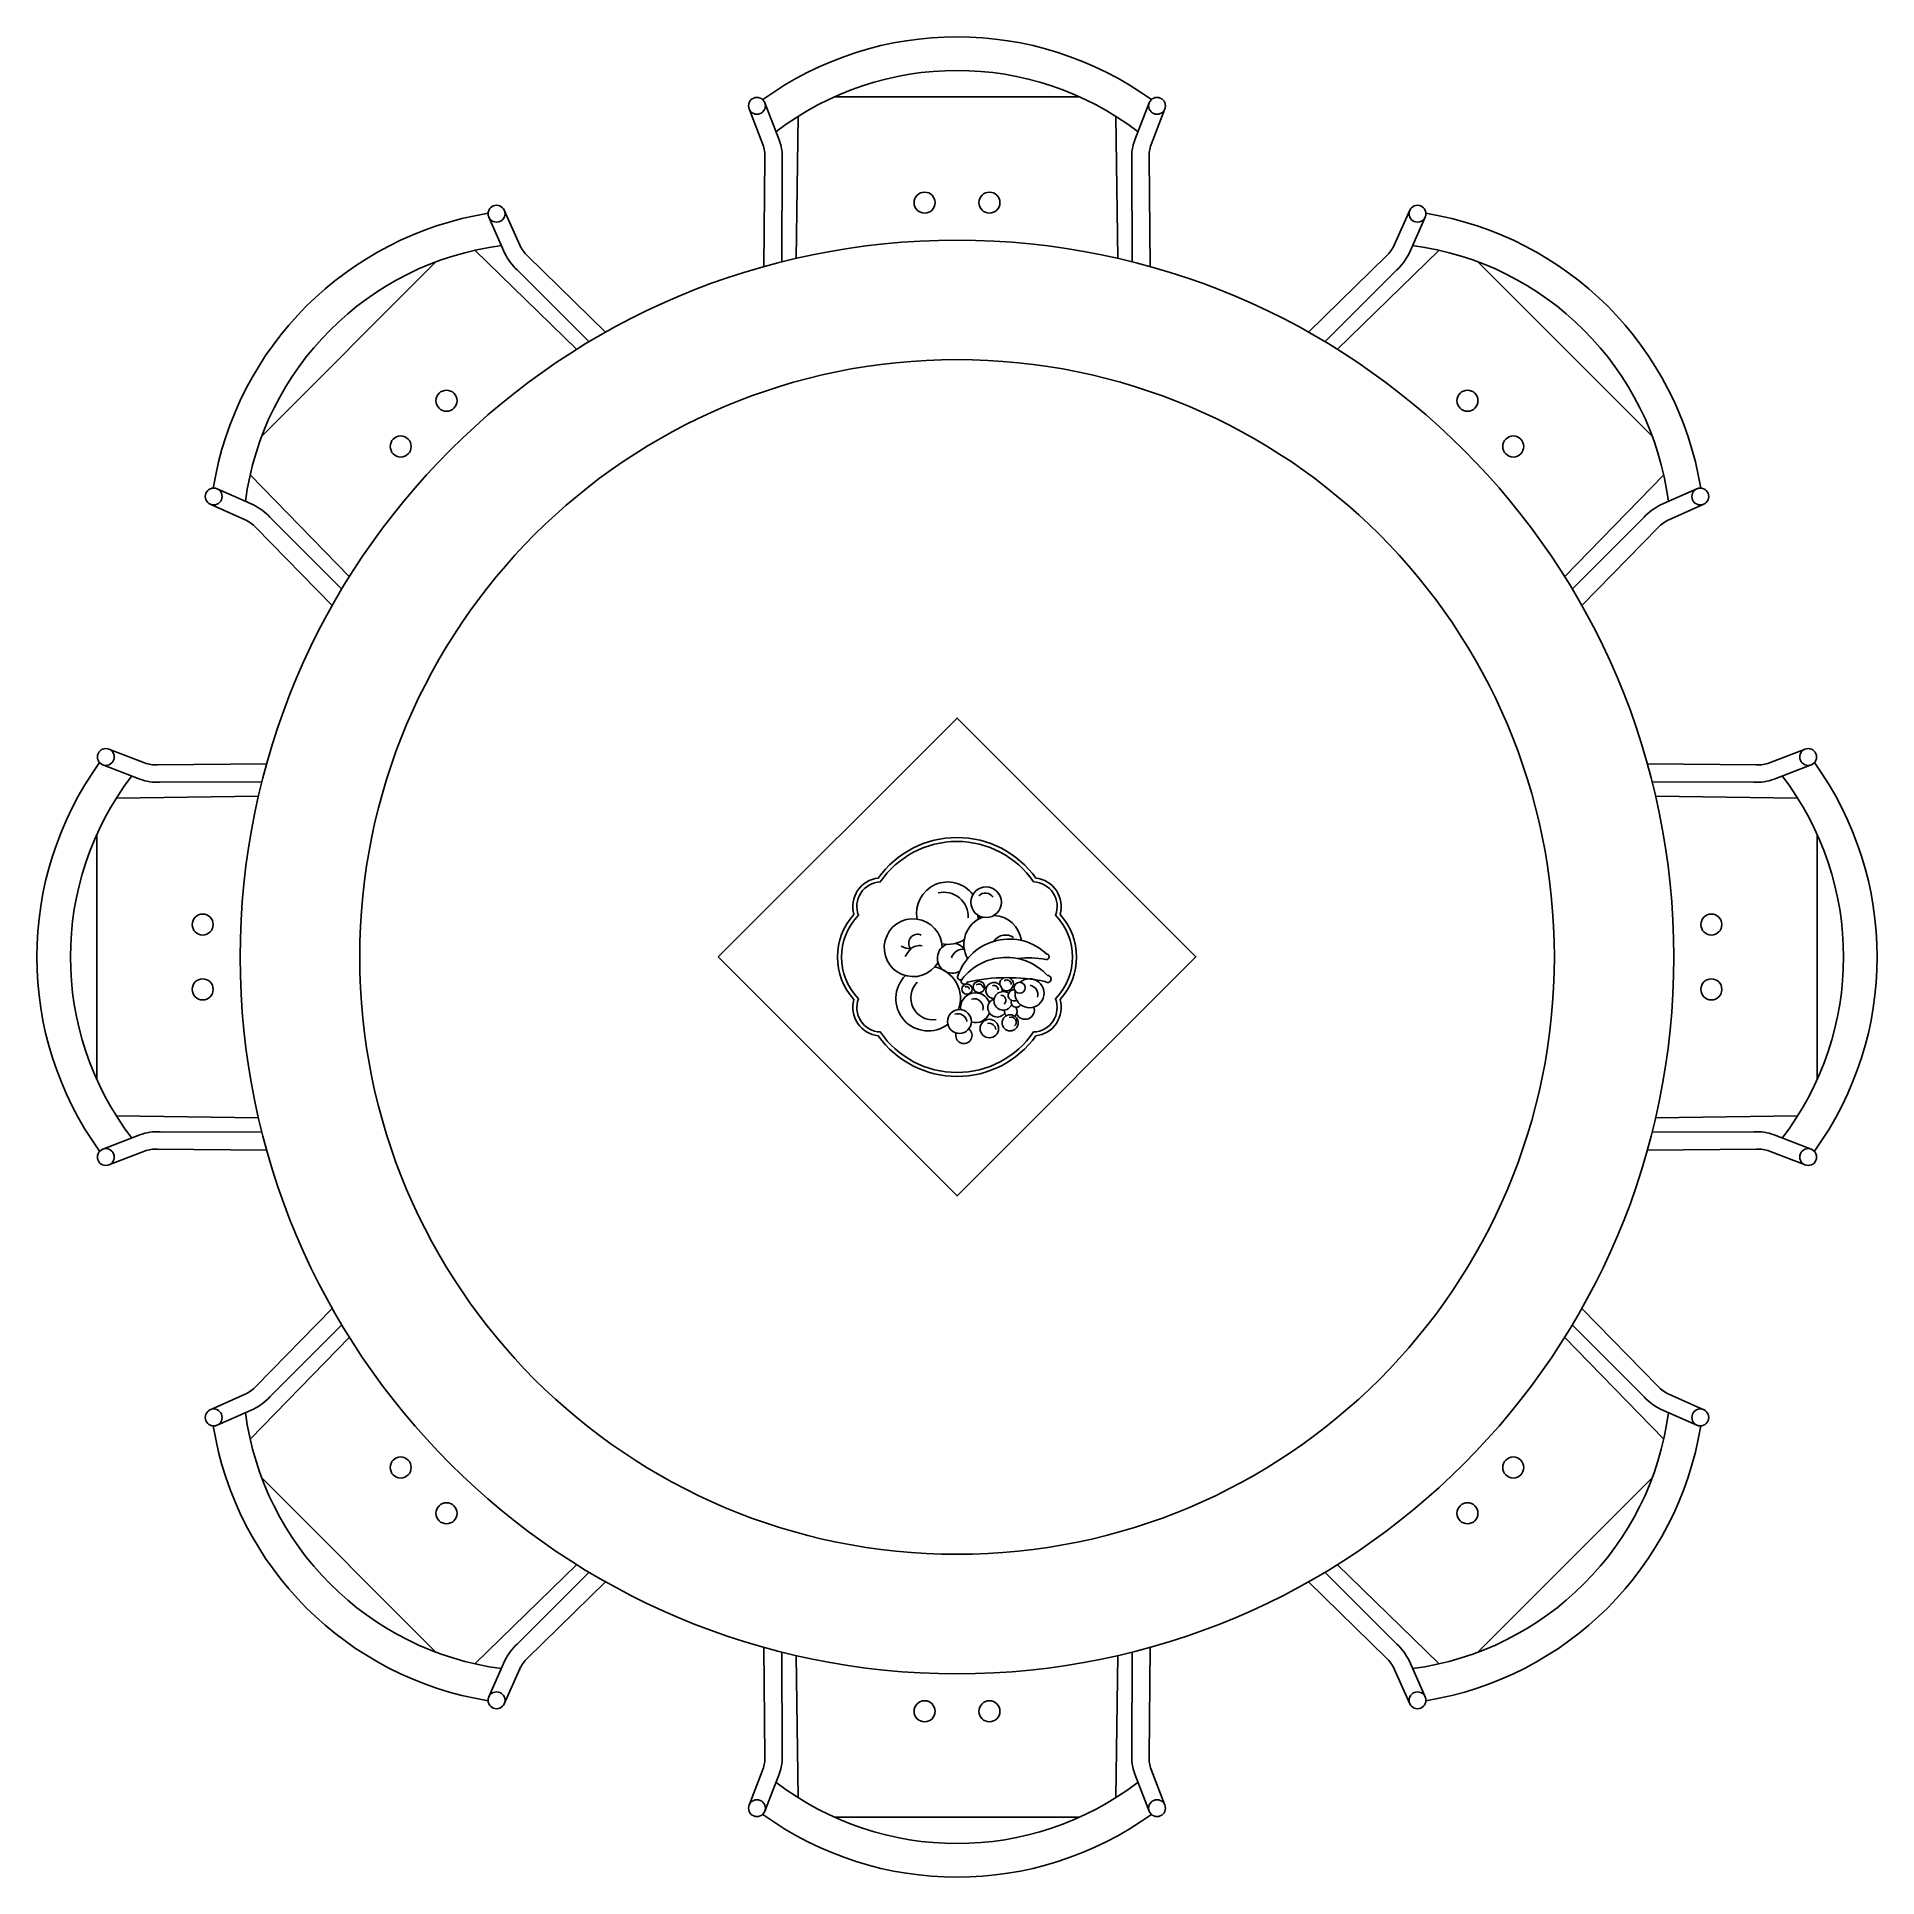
# Model space of a CAD drawing. Header units: millimetres. Extents: x -919.76 to -917.45, y 2623.25 to 2625.56.
import ezdxf

# ---------------------------------------------------------------- set-up
doc = ezdxf.new("R2010")
doc.units = ezdxf.units.MM
doc.header["$LTSCALE"] = 10
doc.layers.add('Móveis_mesas', color=2, linetype='Continuous')

msp = doc.modelspace()

# ---------------------------------------------------------------- linework, layer by layer
at = {"layer": 'Móveis_mesas', "color": 1}
for p, q in [((-918.7603, 2625.4836), (-918.452, 2625.4836)), ((-918.808, 2625.2808), (-918.8057, 2625.4592)), ((-918.4043, 2625.2808), (-918.4066, 2625.4592)), ((-919.4787, 2625.0583), (-919.2607, 2625.2763)), ((-919.0836, 2625.1667), (-919.2114, 2625.2912)), ((-918.1287, 2625.1667), (-918.0009, 2625.2912)), ((-917.9516, 2625.2763), (-917.7336, 2625.0583)), ((-919.369, 2624.8812), (-919.4935, 2625.009)), ((-917.8432, 2624.8812), (-917.7187, 2625.009)), ((-919.4832, 2624.6056), (-919.6616, 2624.6033)), ((-917.7291, 2624.6056), (-917.5507, 2624.6033)), ((-919.686, 2624.2496), (-919.686, 2624.5579)), ((-917.5263, 2624.5579), (-917.5263, 2624.2496)), ((-919.4832, 2624.2019), (-919.6616, 2624.2042)), ((-917.7291, 2624.2019), (-917.5507, 2624.2042)), ((-919.369, 2623.9263), (-919.4935, 2623.7985)), ((-917.8432, 2623.9263), (-917.7187, 2623.7985)), ((-919.2607, 2623.5312), (-919.4787, 2623.7492)), ((-917.7336, 2623.7492), (-917.9516, 2623.5312)), ((-919.0836, 2623.6409), (-919.2114, 2623.5164)), ((-918.1287, 2623.6409), (-918.0009, 2623.5164)), ((-918.808, 2623.5267), (-918.8057, 2623.3483)), ((-918.4043, 2623.5267), (-918.4066, 2623.3483)), ((-918.452, 2623.3239), (-918.7603, 2623.3239))]:
    msp.add_line(p, q, dxfattribs=at)
at = {"layer": 'Móveis_mesas'}
for p, q in [((-918.8499, 2625.4237), (-918.8672, 2625.4687)), ((-918.8295, 2625.4297), (-918.8474, 2625.4763)), ((-918.3828, 2625.4297), (-918.3649, 2625.4763)), ((-918.3623, 2625.4237), (-918.3451, 2625.4687)), ((-918.8488, 2625.2704), (-918.8474, 2625.4075)), ((-918.826, 2625.2765), (-918.8256, 2625.4043)), ((-918.3863, 2625.2765), (-918.3867, 2625.4043)), ((-918.3635, 2625.2704), (-918.3648, 2625.4075)), ((-919.155, 2625.2974), (-919.1745, 2625.3414)), ((-918.0573, 2625.2974), (-918.0377, 2625.3414)), ((-919.1737, 2625.2872), (-919.1939, 2625.3327)), ((-918.0386, 2625.2872), (-918.0184, 2625.3327)), ((-919.0474, 2625.1882), (-919.1453, 2625.2842)), ((-918.1649, 2625.1882), (-918.067, 2625.2842)), ((-919.0678, 2625.1763), (-919.1584, 2625.2664)), ((-918.1445, 2625.1763), (-918.0538, 2625.2664)), ((-919.4997, 2624.9526), (-919.5437, 2624.9722)), ((-919.4896, 2624.9713), (-919.5351, 2624.9915)), ((-917.7227, 2624.9713), (-917.6772, 2624.9915)), ((-917.7125, 2624.9526), (-917.6685, 2624.9722)), ((-919.3787, 2624.8654), (-919.4688, 2624.956)), ((-917.8336, 2624.8654), (-917.7435, 2624.956)), ((-919.3905, 2624.845), (-919.4865, 2624.9429)), ((-917.8217, 2624.845), (-917.7257, 2624.9429)), ((-919.6261, 2624.6476), (-919.671, 2624.6648)), ((-919.4728, 2624.6464), (-919.6099, 2624.6451)), ((-917.7395, 2624.6464), (-917.6024, 2624.6451)), ((-917.5862, 2624.6476), (-917.5412, 2624.6648)), ((-919.6321, 2624.6271), (-919.6786, 2624.645)), ((-919.4789, 2624.6236), (-919.6067, 2624.6232)), ((-917.7334, 2624.6236), (-917.6056, 2624.6232)), ((-917.5801, 2624.6271), (-917.5336, 2624.645)), ((-919.4789, 2624.1839), (-919.6067, 2624.1843)), ((-917.7334, 2624.1839), (-917.6056, 2624.1843)), ((-919.6321, 2624.1804), (-919.6786, 2624.1625)), ((-919.6261, 2624.16), (-919.671, 2624.1427)), ((-919.4728, 2624.1611), (-919.6099, 2624.1625)), ((-917.7395, 2624.1611), (-917.6024, 2624.1625)), ((-917.5862, 2624.16), (-917.5412, 2624.1427)), ((-917.5801, 2624.1804), (-917.5336, 2624.1625)), ((-919.3905, 2623.9625), (-919.4865, 2623.8646)), ((-917.8217, 2623.9625), (-917.7257, 2623.8646)), ((-919.3787, 2623.9421), (-919.4688, 2623.8515)), ((-917.8336, 2623.9421), (-917.7435, 2623.8515)), ((-919.4997, 2623.8549), (-919.5437, 2623.8353)), ((-917.7125, 2623.8549), (-917.6685, 2623.8353)), ((-919.4896, 2623.8362), (-919.5351, 2623.816)), ((-917.7227, 2623.8362), (-917.6772, 2623.816)), ((-919.0678, 2623.6312), (-919.1584, 2623.5411)), ((-918.1445, 2623.6312), (-918.0538, 2623.5411)), ((-919.0474, 2623.6194), (-919.1453, 2623.5234)), ((-918.1649, 2623.6194), (-918.067, 2623.5234)), ((-918.8488, 2623.5371), (-918.8474, 2623.4)), ((-918.3635, 2623.5371), (-918.3648, 2623.4)), ((-919.1737, 2623.5203), (-919.1939, 2623.4748)), ((-918.826, 2623.531), (-918.8256, 2623.4032)), ((-918.3863, 2623.531), (-918.3867, 2623.4032)), ((-918.0386, 2623.5203), (-918.0184, 2623.4748)), ((-919.155, 2623.5102), (-919.1745, 2623.4662)), ((-918.0573, 2623.5102), (-918.0377, 2623.4662)), ((-918.8499, 2623.3838), (-918.8672, 2623.3389)), ((-918.8295, 2623.3778), (-918.8474, 2623.3312)), ((-918.3828, 2623.3778), (-918.3649, 2623.3312)), ((-918.3623, 2623.3838), (-918.3451, 2623.3389))]:
    msp.add_line(p, q, dxfattribs=at)
at = {"layer": 'Móveis_mesas', "color": 1}
msp.add_lwpolyline([(-918.9061, 2624.4038), (-918.6061, 2624.1038), (-918.3061, 2624.4038), (-918.6061, 2624.7038)], close=True, dxfattribs=at)
for points in [[(-918.7355, 2624.3502, 0.464622), (-918.7051, 2624.3048, 0.515229), (-918.5071, 2624.3048, 0.464622), (-918.4768, 2624.3502, 0.385564), (-918.4768, 2624.4573, 0.464622), (-918.5071, 2624.5028, 0.515229), (-918.7051, 2624.5028, 0.464622), (-918.7355, 2624.4573, 0.385564)], [(-918.7298, 2624.3514, 0.514772), (-918.7024, 2624.3096, 0.527868), (-918.5099, 2624.3096, 0.514772), (-918.4825, 2624.3514, 0.408), (-918.4825, 2624.4561, 0.514772), (-918.5099, 2624.498, 0.527868), (-918.7024, 2624.498, 0.514772), (-918.7298, 2624.4561, 0.408)], [(-918.4926, 2624.3806, 0.466248), (-918.6, 2624.3757, 1.2349), (-918.5933, 2624.3723, -0.107322), (-918.4954, 2624.3729, 1.512351)]]:
    msp.add_lwpolyline(points, format="xyb", close=True, dxfattribs=at)
for points in [[(-918.5862, 2624.4821, 0.800509), (-918.6561, 2624.4512, 0.800509)], [(-918.6192, 2624.4197, 1.061423), (-918.6027, 2624.3859, 1.061423)], [(-918.6, 2624.3757, -0.907273), (-918.6045, 2624.3813, -0.543155), (-918.4935, 2624.4074, -1.038224), (-918.4946, 2624.4006, 0.085615), (-918.5297, 2624.4017, 0.085615)]]:
    msp.add_lwpolyline(points, format="xyb", dxfattribs=at)
at = {"layer": 'Móveis_mesas'}
for centre, radius in [((-918.8573, 2625.4725), 0.0106), ((-918.355, 2625.4725), 0.0106), ((-919.1842, 2625.337), 0.0106), ((-918.028, 2625.337), 0.0106), ((-918.6061, 2624.4038), 0.9), ((-919.5394, 2624.9819), 0.0106), ((-917.6729, 2624.9819), 0.0106), ((-919.6748, 2624.6549), 0.0106), ((-917.5374, 2624.6549), 0.0106), ((-919.6748, 2624.1526), 0.0106), ((-917.5374, 2624.1526), 0.0106), ((-919.5394, 2623.8257), 0.0106), ((-917.6729, 2623.8257), 0.0106), ((-919.1842, 2623.4705), 0.0106), ((-918.028, 2623.4705), 0.0106), ((-918.8573, 2623.3351), 0.0106), ((-918.355, 2623.3351), 0.0106)]:
    msp.add_circle(centre, radius, dxfattribs=at)
at = {"layer": 'Móveis_mesas', "color": 1}
for centre, radius in [((-918.6468, 2625.3509), 0.0132), ((-918.5654, 2625.3509), 0.0132), ((-918.6061, 2624.4038), 0.75), ((-919.2471, 2625.1022), 0.0132), ((-917.9652, 2625.1022), 0.0132), ((-919.3046, 2625.0447), 0.0132), ((-917.9077, 2625.0447), 0.0132), ((-918.5696, 2624.4725), 0.0192), ((-919.5532, 2624.4445), 0.0132), ((-917.659, 2624.4445), 0.0132), ((-919.5532, 2624.3631), 0.0132), ((-918.5936, 2624.3635), 0.00641), ((-918.5786, 2624.3661), 0.00725), ((-918.5274, 2624.3651), 0.00695), ((-917.659, 2624.3631), 0.0132), ((-918.6031, 2624.3228), 0.015), ((-918.5655, 2624.3139), 0.0116), ((-918.5394, 2624.3211), 0.0102), ((-919.3046, 2623.7628), 0.0132), ((-917.9077, 2623.7628), 0.0132), ((-919.2471, 2623.7053), 0.0132), ((-917.9652, 2623.7053), 0.0132), ((-918.6468, 2623.4567), 0.0132), ((-918.5654, 2623.4567), 0.0132)]:
    msp.add_circle(centre, radius, dxfattribs=at)
at = {"layer": 'Móveis_mesas'}
for centre, radius, start, end in [((-918.6061, 2625.1424), 0.4167, 54.165, 125.835), ((-918.6061, 2625.1424), 0.3744, 52.6198, 127.3802), ((-918.8859, 2625.4099), 0.0385, 356.4398, 21.0016), ((-918.886, 2625.408), 0.0605, 356.4398, 21.0297), ((-918.3263, 2625.408), 0.0605, 158.9703, 183.5602), ((-918.3264, 2625.4099), 0.0385, 158.9984, 183.5602), ((-919.1285, 2624.9261), 0.4167, 99.165, 170.835), ((-918.0838, 2624.9261), 0.4167, 9.165, 80.835), ((-919.1285, 2624.9261), 0.3744, 97.6198, 172.3802), ((-919.1198, 2625.313), 0.0385, 203.9984, 228.5602), ((-918.0925, 2625.313), 0.0385, 311.4398, 336.0016), ((-918.0838, 2624.9261), 0.3744, 7.6198, 82.3802), ((-919.1184, 2625.3118), 0.0605, 203.9703, 228.5602), ((-918.0939, 2625.3118), 0.0605, 311.4398, 336.0297), ((-919.5142, 2624.916), 0.0605, 41.4398, 66.0297), ((-917.6981, 2624.916), 0.0605, 113.9703, 138.5602), ((-919.5154, 2624.9174), 0.0385, 41.4398, 66.0016), ((-917.6969, 2624.9174), 0.0385, 113.9984, 138.5602), ((-919.3448, 2624.4038), 0.4167, 144.165, 215.835), ((-919.6123, 2624.6835), 0.0385, 248.9984, 273.5602), ((-917.6, 2624.6835), 0.0385, 266.4398, 291.0016), ((-917.8675, 2624.4038), 0.4167, 324.165, 35.835), ((-919.3448, 2624.4038), 0.3744, 142.6198, 217.3802), ((-919.6104, 2624.6836), 0.0605, 248.9703, 273.5602), ((-917.6019, 2624.6836), 0.0605, 266.4398, 291.0297), ((-917.8675, 2624.4038), 0.3744, 322.6198, 37.3802), ((-919.6104, 2624.1239), 0.0605, 86.4398, 111.0297), ((-917.6019, 2624.1239), 0.0605, 68.9703, 93.5602), ((-919.6123, 2624.124), 0.0385, 86.4398, 111.0016), ((-917.6, 2624.124), 0.0385, 68.9984, 93.5602), ((-919.5154, 2623.8901), 0.0385, 293.9984, 318.5602), ((-917.6969, 2623.8901), 0.0385, 221.4398, 246.0016), ((-919.5142, 2623.8915), 0.0605, 293.9703, 318.5602), ((-917.6981, 2623.8915), 0.0605, 221.4398, 246.0297), ((-919.1285, 2623.8814), 0.4167, 189.165, 260.835), ((-919.1285, 2623.8814), 0.3744, 187.6198, 262.3802), ((-918.0838, 2623.8814), 0.3744, 277.6198, 352.3802), ((-918.0838, 2623.8814), 0.4167, 279.165, 350.835), ((-919.1184, 2623.4957), 0.0605, 131.4398, 156.0297), ((-918.0939, 2623.4957), 0.0605, 23.9703, 48.5602), ((-919.1198, 2623.4945), 0.0385, 131.4398, 156.0016), ((-918.0925, 2623.4945), 0.0385, 23.9984, 48.5602), ((-918.8859, 2623.3976), 0.0385, 338.9984, 3.5602), ((-918.886, 2623.3995), 0.0605, 338.9703, 3.5602), ((-918.3263, 2623.3995), 0.0605, 176.4398, 201.0297), ((-918.3264, 2623.3976), 0.0385, 176.4398, 201.0016), ((-918.6061, 2623.6651), 0.3744, 232.6198, 307.3802), ((-918.6061, 2623.6651), 0.4167, 234.165, 305.835)]:
    msp.add_arc(centre, radius, start, end, dxfattribs=at)
at = {"layer": 'Móveis_mesas', "color": 1}
for centre, radius, start, end in [((-918.6227, 2624.4544), 0.0307, 357.3787, 103.7047), ((-918.5705, 2624.4721), 0.0119, 34.0385, 134.155), ((-918.6612, 2624.4154), 0.0363, 0.8768, 329.4845), ((-918.5612, 2624.4197), 0.0363, 110.3069, 209.4826), ((-918.5987, 2624.4511), 0.0193, 359.9016, 15.7922), ((-918.6177, 2624.4588), 0.0392, 348.5561, 355.1835), ((-918.5612, 2624.4197), 0.0363, 7.7212, 87.8046), ((-918.661, 2624.4506), 0.0368, 245.2812, 265.0393), ((-918.6557, 2624.4212), 0.0111, 65.4345, 220.7979), ((-918.6533, 2624.402), 0.0161, 78.1944, 132.3906), ((-918.6177, 2624.4588), 0.0392, 258.7961, 302.0807), ((-918.6119, 2624.4023), 0.0189, 37.2996, 79.0856), ((-918.545, 2624.4128), 0.0185, 57.5119, 142.4941), ((-918.6016, 2624.358), 0.0839, 138.2504, 146.2914), ((-918.6424, 2624.3516), 0.0406, 340.0127, 78.2097), ((-918.5978, 2624.3977), 0.0161, 86.9605, 162.1237), ((-918.6119, 2624.4023), 0.0189, 357.2889, 0.5318), ((-918.6424, 2624.3516), 0.0406, 134.726, 307.4942), ((-918.6365, 2624.3525), 0.0276, 134.8265, 279.0522), ((-918.5787, 2624.3644), 0.00542, 7.5949, 131.312), ((-918.5597, 2624.3617), 0.0102, 351.216, 272.0799), ((-918.5599, 2624.3626), 0.00546, 1.1962, 109.4412), ((-918.5439, 2624.3699), 0.00855, 112.6029, 187.9305), ((-918.5439, 2624.3699), 0.00855, 227.0482, 67.8409), ((-918.5437, 2624.3693), 0.00563, 359.8541, 122.6908), ((-918.5151, 2624.3582), 0.0182, 170.8289, 130.2443), ((-918.5166, 2624.3566), 0.0119, 344.2982, 79.7385), ((-918.5829, 2624.34), 0.0187, 20.4895, 187.1705), ((-918.594, 2624.3637), 0.00304, 355.6319, 138.7218), ((-918.5846, 2624.3402), 0.0112, 344.2711, 108.304), ((-918.5558, 2624.34), 0.0116, 108.3512, 325.436), ((-918.5481, 2624.3487), 0.0116, 54.0612, 337.2387), ((-918.5512, 2624.3493), 0.00643, 312.1823, 88.9486), ((-918.5349, 2624.3555), 0.00695, 80.8542, 302.4788), ((-918.5317, 2624.347), 0.00641, 159.9709, 329.7948), ((-918.6053, 2624.3209), 0.0117, 9.1531, 106.8622), ((-918.5829, 2624.34), 0.0187, 253.8735, 339.6021), ((-918.5386, 2624.3358), 0.00802, 169.6672, 225.1742), ((-918.5382, 2624.322), 0.00641, 313.2515, 111.3257), ((-918.5386, 2624.3358), 0.00802, 79.4268, 83.1422), ((-918.5386, 2624.3358), 0.00802, 308.3448, 37.0284), ((-918.5206, 2624.3371), 0.0116, 162.5606, 165.4157), ((-918.5206, 2624.3371), 0.0116, 203.0028, 19.032), ((-918.5974, 2624.3052), 0.0102, 162.0547, 53.5948), ((-918.5661, 2624.3117), 0.00881, 5.4146, 100.3797)]:
    msp.add_arc(centre, radius, start, end, dxfattribs=at)

doc.saveas('drawing.dxf')
